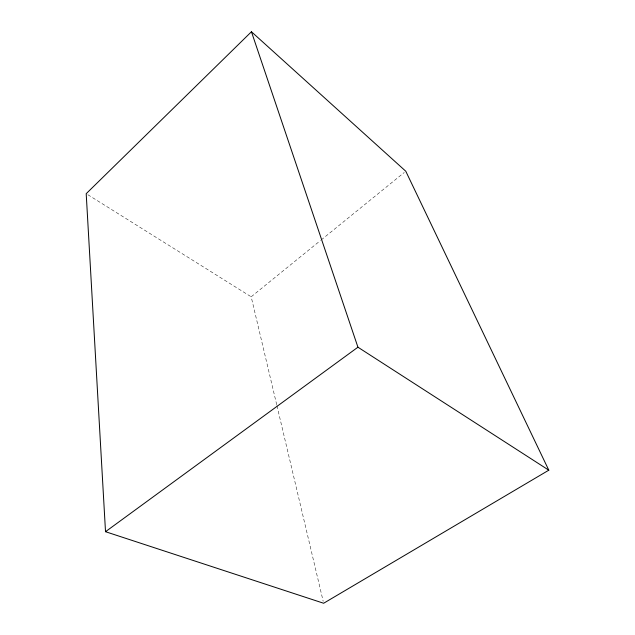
<?xml version="1.0" encoding="UTF-8"?>
<svg xmlns="http://www.w3.org/2000/svg" width="635" height="635" viewBox="0 0 635 635"><rect width="100%" height="100%" fill="white"/><g stroke="black" fill="none" stroke-linecap="round" stroke-linejoin="round"><path stroke-width="0.48" stroke-dasharray="3.17 2.38" d="M276.709 404.733L251.19 296.799L320.413 240.578M321.183 239.951L404.249 172.49M87.876 194.731L251.19 296.799M276.939 405.694L323.191 601.321"/><path stroke-width="0.95" d="M251.444 31.75L86.201 193.683L105.513 531.701L323.644 603.25L548.799 470.186L405.781 171.236L251.444 31.75L357.934 347.202L548.799 470.186M105.513 531.701L357.934 347.202"/></g></svg>
